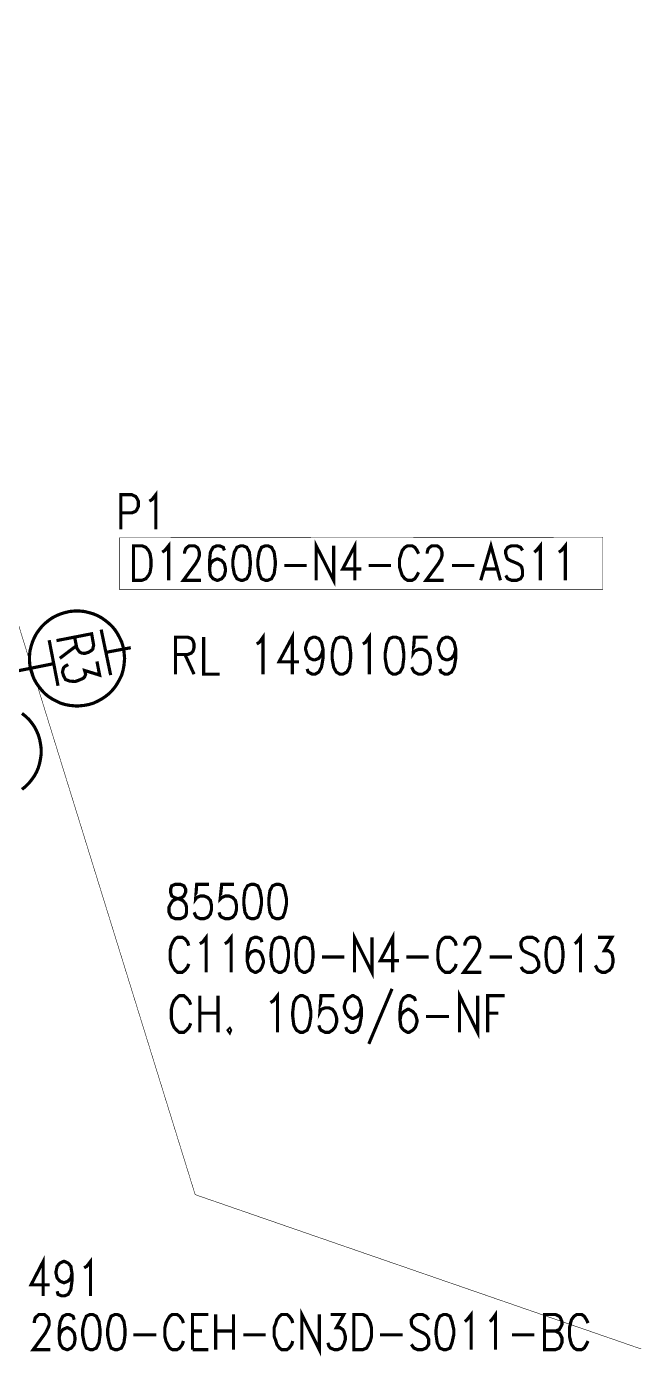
# Model space of a CAD drawing. Header units: millimetres. Extents: x 7 to 427, y 16 to 313.
# Drawn here: x 188.4 to 237.4, y 149 to 255.1 of the extents above; entities that cross this region are included whole.
import ezdxf

# ---------------------------------------------------------------- set-up
doc = ezdxf.new("R2010")
doc.units = ezdxf.units.MM
doc.layers.add('P', color=7, linetype='Continuous')

msp = doc.modelspace()

# ---------------------------------------------------------------- linework, layer by layer
at = {"layer": 'P'}
for points, const_width in [([(164.924, 281.023), (201.842, 161.89)], 0.042), ([(195.915, 214.983), (195.915, 217.734), (196.797, 217.734), (197.097, 217.593), (197.185, 217.47), (197.309, 217.223), (197.309, 216.8), (197.185, 216.535), (197.097, 216.412), (196.797, 216.288), (195.915, 216.288)], 0.254), ([(198.191, 217.223), (198.402, 217.346), (198.702, 217.734), (198.702, 214.983)], 0.254), ([(195.792, 214.295), (234.35, 214.348), (234.35, 210.185), (195.792, 210.185), (195.792, 214.295)], 0.042), ([(196.921, 210.908), (196.921, 213.66), (197.608, 213.66), (197.908, 213.536), (198.12, 213.289), (198.243, 213.025), (198.314, 212.602), (198.314, 211.967), (198.243, 211.543), (198.12, 211.296), (197.908, 211.032), (197.608, 210.908), (196.921, 210.908)], 0.254), ([(199.214, 213.148), (199.425, 213.289), (199.725, 213.66), (199.725, 210.908)], 0.254), ([(200.995, 213.025), (200.995, 213.148), (201.083, 213.413), (201.207, 213.536), (201.366, 213.66), (201.789, 213.66), (202.001, 213.536), (202.089, 213.413), (202.177, 213.148), (202.177, 212.866), (202.089, 212.602), (201.877, 212.231), (200.907, 210.908), (202.3, 210.908)], 0.254), ([(204.17, 213.289), (204.082, 213.536), (203.782, 213.66), (203.57, 213.66), (203.271, 213.536), (203.059, 213.148), (202.988, 212.478), (202.988, 211.808), (203.059, 211.296), (203.271, 211.032), (203.57, 210.908), (203.659, 210.908), (203.958, 211.032), (204.17, 211.296), (204.258, 211.667), (204.258, 211.808), (204.17, 212.231), (203.958, 212.478), (203.659, 212.602), (203.57, 212.602), (203.271, 212.478), (203.059, 212.231), (202.988, 211.808)], 0.254), ([(205.475, 213.66), (205.176, 213.536), (204.964, 213.148), (204.84, 212.478), (204.84, 212.09), (204.964, 211.42), (205.176, 211.032), (205.475, 210.908), (205.652, 210.908), (205.952, 211.032), (206.163, 211.42), (206.234, 212.09), (206.234, 212.478), (206.163, 213.148), (205.952, 213.536), (205.652, 213.66), (205.475, 213.66)], 0.254), ([(207.433, 213.66), (207.133, 213.536), (206.957, 213.148), (206.834, 212.478), (206.834, 212.09), (206.957, 211.42), (207.133, 211.032), (207.433, 210.908), (207.645, 210.908), (207.927, 211.032), (208.139, 211.42), (208.227, 212.09), (208.227, 212.478), (208.139, 213.148), (207.927, 213.536), (207.645, 213.66), (207.433, 213.66)], 0.254), ([(211.49, 210.908), (211.49, 213.66), (212.884, 210.908), (212.884, 213.66)], 0.254), ([(214.577, 210.908), (214.577, 213.66), (213.607, 211.808), (215.089, 211.808)], 0.254), ([(219.657, 213.025), (219.534, 213.289), (219.357, 213.536), (219.146, 213.66), (218.775, 213.66), (218.563, 213.536), (218.352, 213.289), (218.264, 213.025), (218.14, 212.602), (218.14, 211.967), (218.264, 211.543), (218.352, 211.296), (218.563, 211.032), (218.775, 210.908), (219.146, 210.908), (219.357, 211.032), (219.534, 211.296), (219.657, 211.543)], 0.254), ([(220.345, 213.025), (220.345, 213.148), (220.416, 213.413), (220.539, 213.536), (220.715, 213.66), (221.139, 213.66), (221.315, 213.536), (221.439, 213.413), (221.527, 213.148), (221.527, 212.866), (221.439, 212.602), (221.227, 212.231), (220.257, 210.908), (221.65, 210.908)], 0.254), ([(224.614, 210.908), (225.425, 213.66), (226.183, 210.908)], 0.254), ([(227.947, 213.289), (227.789, 213.536), (227.489, 213.66), (227.065, 213.66), (226.766, 213.536), (226.607, 213.289), (226.607, 213.025), (226.695, 212.725), (226.766, 212.602), (226.977, 212.478), (227.577, 212.231), (227.789, 212.09), (227.877, 211.967), (227.947, 211.667), (227.947, 211.296), (227.789, 211.032), (227.489, 210.908), (227.065, 210.908), (226.766, 211.032), (226.607, 211.296)], 0.254), ([(228.882, 213.148), (229.059, 213.289), (229.358, 213.66), (229.358, 210.908)], 0.254), ([(230.84, 213.148), (231.052, 213.289), (231.352, 213.66), (231.352, 210.908)], 0.254), ([(208.95, 212.09), (210.732, 212.09)], 0.254), ([(215.688, 212.09), (217.452, 212.09)], 0.254), ([(222.321, 212.09), (224.102, 212.09)], 0.254), ([(224.913, 211.808), (225.884, 211.808)], 0.254), ([(196.215, 204.664), (196.197, 204.858), (196.162, 205.246), (196.092, 205.617), (195.986, 205.969), (195.827, 206.304), (195.651, 206.64), (195.457, 206.939), (195.227, 207.222), (194.963, 207.469), (194.68, 207.698), (194.381, 207.91), (194.063, 208.086), (193.728, 208.227), (193.358, 208.333), (192.987, 208.421), (192.617, 208.456), (192.423, 208.456), (192.229, 208.456), (191.841, 208.421), (191.47, 208.333), (191.117, 208.227), (190.782, 208.086), (190.447, 207.91), (190.147, 207.698), (189.865, 207.469), (189.618, 207.222), (189.389, 206.939), (189.177, 206.64), (189.001, 206.304), (188.86, 205.969), (188.754, 205.617), (188.666, 205.246), (188.63, 204.858), (188.63, 204.664), (188.63, 204.47), (188.666, 204.1), (188.754, 203.729), (188.86, 203.359), (189.001, 203.024), (189.177, 202.706), (189.389, 202.406), (189.618, 202.124), (189.865, 201.859), (190.147, 201.63), (190.447, 201.436), (190.782, 201.26), (191.117, 201.101), (191.47, 200.995), (191.841, 200.925), (192.229, 200.889), (192.423, 200.872), (192.617, 200.889), (192.987, 200.925), (193.358, 200.995), (193.728, 201.101), (194.063, 201.26), (194.381, 201.436), (194.68, 201.63), (194.963, 201.859), (195.227, 202.124), (195.457, 202.406), (195.651, 202.706), (195.827, 203.024), (195.986, 203.359), (196.092, 203.729), (196.162, 204.1), (196.197, 204.47), (196.215, 204.664)], 0.254), ([(194.345, 206.975), (195.104, 203.341)], 0.254), ([(190.2, 206.128), (190.906, 202.494)], 0.254), ([(190.782, 206.093), (193.587, 206.64), (193.746, 205.74), (193.675, 205.405), (193.534, 205.281), (193.322, 205.158), (193.022, 205.07), (192.775, 205.105), (192.617, 205.193), (192.405, 205.493), (192.229, 206.375)], 0.254), ([(200.272, 203.412), (200.272, 206.375), (201.242, 206.375), (201.542, 206.252), (201.665, 206.093), (201.754, 205.828), (201.754, 205.528), (201.665, 205.246), (201.542, 205.105), (201.242, 204.982), (200.272, 204.982)], 0.254), ([(202.512, 206.375), (202.512, 203.412), (203.782, 203.412)], 0.254), ([(206.745, 205.828), (206.957, 205.952), (207.257, 206.375), (207.257, 203.412)], 0.254), ([(209.585, 203.412), (209.585, 206.375), (208.527, 204.399), (210.132, 204.399)], 0.254), ([(212.037, 205.405), (211.914, 204.982), (211.702, 204.682), (211.402, 204.558), (211.279, 204.558), (210.979, 204.682), (210.767, 204.982), (210.644, 205.405), (210.644, 205.528), (210.767, 205.952), (210.979, 206.252), (211.279, 206.375), (211.402, 206.375), (211.702, 206.252), (211.914, 205.952), (212.037, 205.405), (212.037, 204.682), (211.914, 203.976), (211.702, 203.588), (211.402, 203.412), (211.19, 203.412), (210.855, 203.588), (210.767, 203.835)], 0.254), ([(213.395, 206.375), (213.095, 206.252), (212.884, 205.828), (212.76, 205.105), (212.76, 204.682), (212.884, 203.976), (213.095, 203.588), (213.395, 203.412), (213.607, 203.412), (213.942, 203.588), (214.154, 203.976), (214.242, 204.682), (214.242, 205.105), (214.154, 205.828), (213.942, 206.252), (213.607, 206.375), (213.395, 206.375)], 0.254), ([(215.212, 205.828), (215.424, 205.952), (215.724, 206.375), (215.724, 203.412)], 0.254), ([(217.629, 206.375), (217.329, 206.252), (217.117, 205.828), (216.994, 205.105), (216.994, 204.682), (217.117, 203.976), (217.329, 203.588), (217.629, 203.412), (217.84, 203.412), (218.175, 203.588), (218.387, 203.976), (218.475, 204.682), (218.475, 205.105), (218.387, 205.828), (218.175, 206.252), (217.84, 206.375), (217.629, 206.375)], 0.254), ([(220.38, 206.375), (219.322, 206.375), (219.234, 205.105), (219.322, 205.246), (219.657, 205.405), (219.957, 205.405), (220.292, 205.246), (220.504, 204.982), (220.592, 204.558), (220.592, 204.258), (220.504, 203.835), (220.292, 203.588), (219.957, 203.412), (219.657, 203.412), (219.322, 203.588), (219.234, 203.712), (219.11, 203.976)], 0.254), ([(222.62, 205.405), (222.497, 204.982), (222.285, 204.682), (221.985, 204.558), (221.862, 204.558), (221.562, 204.682), (221.35, 204.982), (221.227, 205.405), (221.227, 205.528), (221.35, 205.952), (221.562, 206.252), (221.862, 206.375), (221.985, 206.375), (222.285, 206.252), (222.497, 205.952), (222.62, 205.405), (222.62, 204.682), (222.497, 203.976), (222.285, 203.588), (221.985, 203.412), (221.774, 203.412), (221.439, 203.588), (221.35, 203.835)], 0.254), ([(192.352, 205.669), (191.047, 204.682)], 0.254), ([(194.733, 205.158), (196.709, 205.528)], 0.254), ([(201.03, 204.982), (201.754, 203.412)], 0.254), ([(190.571, 204.258), (188.718, 203.888), (168.645, 199.866)], 0.254), ([(194.01, 204.435), (194.222, 203.341), (193.022, 203.712), (193.111, 203.412), (193.022, 203.2), (192.899, 203.077), (192.528, 202.918), (192.264, 202.83), (191.841, 202.865), (191.505, 202.988), (191.347, 203.288), (191.258, 203.588), (191.347, 203.923), (191.47, 204.047), (191.717, 204.188)], 0.254), ([(189.565, 197.256), (189.565, 197.45), (189.512, 197.838), (189.442, 198.208), (189.336, 198.561), (189.195, 198.896), (189.018, 199.231), (188.807, 199.531), (188.577, 199.813), (188.313, 200.06), (188.031, 200.29)], 0.254), ([(188.031, 194.222), (188.313, 194.451), (188.577, 194.716), (188.807, 194.998), (189.018, 195.298), (189.195, 195.615), (189.336, 195.95), (189.442, 196.321), (189.512, 196.691), (189.565, 197.062), (189.565, 197.256)], 0.254), ([(200.272, 186.655), (199.972, 186.531), (199.884, 186.267), (199.884, 186.02), (199.972, 185.72), (200.184, 185.596), (200.572, 185.473), (200.872, 185.349), (201.083, 185.085), (201.154, 184.838), (201.154, 184.415), (201.083, 184.15), (200.942, 184.027), (200.66, 183.903), (200.272, 183.903), (199.972, 184.027), (199.884, 184.15), (199.76, 184.415), (199.76, 184.838), (199.884, 185.085), (200.06, 185.349), (200.36, 185.473), (200.783, 185.596), (200.942, 185.72), (201.083, 186.02), (201.083, 186.267), (200.942, 186.531), (200.66, 186.655), (200.272, 186.655)], 0.254), ([(202.935, 186.655), (201.965, 186.655), (201.877, 185.473), (201.965, 185.596), (202.265, 185.72), (202.547, 185.72), (202.847, 185.596), (203.059, 185.349), (203.147, 184.961), (203.147, 184.662), (203.059, 184.291), (202.847, 184.027), (202.547, 183.903), (202.265, 183.903), (201.965, 184.027), (201.877, 184.15), (201.754, 184.415)], 0.254), ([(204.929, 186.655), (203.958, 186.655), (203.835, 185.473), (203.958, 185.596), (204.258, 185.72), (204.541, 185.72), (204.84, 185.596), (205.052, 185.349), (205.14, 184.961), (205.14, 184.662), (205.052, 184.291), (204.84, 184.027), (204.541, 183.903), (204.258, 183.903), (203.958, 184.027), (203.835, 184.15), (203.747, 184.415)], 0.254), ([(206.322, 186.655), (206.022, 186.531), (205.811, 186.143), (205.722, 185.473), (205.722, 185.085), (205.811, 184.415), (206.022, 184.027), (206.322, 183.903), (206.534, 183.903), (206.834, 184.027), (207.01, 184.415), (207.133, 185.085), (207.133, 185.473), (207.01, 186.143), (206.834, 186.531), (206.534, 186.655), (206.322, 186.655)], 0.254), ([(208.315, 186.655), (208.015, 186.531), (207.804, 186.143), (207.716, 185.473), (207.716, 185.085), (207.804, 184.415), (208.015, 184.027), (208.315, 183.903), (208.527, 183.903), (208.827, 184.027), (208.986, 184.415), (209.127, 185.085), (209.127, 185.473), (208.986, 186.143), (208.827, 186.531), (208.527, 186.655), (208.315, 186.655)], 0.254), ([(201.33, 181.751), (201.242, 182.033), (201.03, 182.298), (200.819, 182.421), (200.431, 182.421), (200.237, 182.298), (200.06, 182.033), (199.937, 181.751), (199.849, 181.363), (199.849, 180.693), (199.937, 180.305), (200.06, 180.058), (200.237, 179.793), (200.431, 179.634), (200.819, 179.634), (201.03, 179.793), (201.242, 180.058), (201.33, 180.305)], 0.254), ([(202.212, 181.91), (202.424, 182.033), (202.724, 182.421), (202.724, 179.634)], 0.254), ([(204.205, 181.91), (204.417, 182.033), (204.717, 182.421), (204.717, 179.634)], 0.254), ([(207.169, 182.033), (207.081, 182.298), (206.781, 182.421), (206.587, 182.421), (206.287, 182.298), (206.11, 181.91), (205.987, 181.24), (205.987, 180.552), (206.11, 180.058), (206.287, 179.793), (206.587, 179.634), (206.71, 179.634), (207.01, 179.793), (207.169, 180.058), (207.292, 180.428), (207.292, 180.552), (207.169, 180.975), (207.01, 181.24), (206.71, 181.363), (206.587, 181.363), (206.287, 181.24), (206.11, 180.975), (205.987, 180.552)], 0.254), ([(208.492, 182.421), (208.192, 182.298), (207.98, 181.91), (207.892, 181.24), (207.892, 180.852), (207.98, 180.181), (208.192, 179.793), (208.492, 179.634), (208.703, 179.634), (208.986, 179.793), (209.162, 180.181), (209.285, 180.852), (209.285, 181.24), (209.162, 181.91), (208.986, 182.298), (208.703, 182.421), (208.492, 182.421)], 0.254), ([(210.467, 182.421), (210.185, 182.298), (209.956, 181.91), (209.885, 181.24), (209.885, 180.852), (209.956, 180.181), (210.185, 179.793), (210.467, 179.634), (210.644, 179.634), (210.943, 179.793), (211.155, 180.181), (211.243, 180.852), (211.243, 181.24), (211.155, 181.91), (210.943, 182.298), (210.644, 182.421), (210.467, 182.421)], 0.254), ([(214.542, 179.634), (214.542, 182.421), (215.935, 179.634), (215.935, 182.421)], 0.254), ([(217.593, 179.634), (217.593, 182.421), (216.606, 180.552), (218.087, 180.552)], 0.254), ([(222.656, 181.751), (222.585, 182.033), (222.373, 182.298), (222.162, 182.421), (221.774, 182.421), (221.562, 182.298), (221.35, 182.033), (221.262, 181.751), (221.192, 181.363), (221.192, 180.693), (221.262, 180.305), (221.35, 180.058), (221.562, 179.793), (221.774, 179.634), (222.162, 179.634), (222.373, 179.793), (222.585, 180.058), (222.656, 180.305)], 0.254), ([(223.344, 181.751), (223.344, 181.91), (223.467, 182.174), (223.555, 182.298), (223.767, 182.421), (224.155, 182.421), (224.367, 182.298), (224.437, 182.174), (224.525, 181.91), (224.525, 181.61), (224.437, 181.363), (224.226, 180.975), (223.255, 179.634), (224.649, 179.634)], 0.254), ([(229.235, 182.033), (229.006, 182.298), (228.723, 182.421), (228.3, 182.421), (228, 182.298), (227.824, 182.033), (227.824, 181.751), (227.912, 181.487), (228, 181.363), (228.212, 181.24), (228.812, 180.975), (229.006, 180.852), (229.094, 180.693), (229.235, 180.428), (229.235, 180.058), (229.006, 179.793), (228.723, 179.634), (228.3, 179.634), (228, 179.793), (227.824, 180.058)], 0.254), ([(230.417, 182.421), (230.117, 182.298), (229.905, 181.91), (229.817, 181.24), (229.817, 180.852), (229.905, 180.181), (230.117, 179.793), (230.417, 179.634), (230.576, 179.634), (230.875, 179.793), (231.087, 180.181), (231.175, 180.852), (231.175, 181.24), (231.087, 181.91), (230.875, 182.298), (230.576, 182.421), (230.417, 182.421)], 0.254), ([(232.11, 181.91), (232.269, 182.033), (232.569, 182.421), (232.569, 179.634)], 0.254), ([(233.962, 182.421), (235.073, 182.421), (234.474, 181.363), (234.774, 181.363), (234.95, 181.24), (235.073, 181.116), (235.162, 180.693), (235.162, 180.428), (235.073, 180.058), (234.862, 179.793), (234.562, 179.634), (234.262, 179.634), (233.962, 179.793), (233.892, 179.917), (233.751, 180.181)], 0.254), ([(211.949, 180.852), (213.73, 180.852)], 0.254), ([(218.687, 180.852), (220.468, 180.852)], 0.254), ([(225.337, 180.852), (227.118, 180.852)], 0.254), ([(217.54, 178.312), (215.688, 173.919)], 0.254), ([(222.92, 174.837), (222.92, 177.765), (224.367, 174.837), (224.367, 177.765)], 0.254), ([(201.489, 177.042), (201.366, 177.341), (201.154, 177.588), (200.942, 177.765), (200.572, 177.765), (200.36, 177.588), (200.148, 177.341), (200.025, 177.042), (199.937, 176.671), (199.937, 175.948), (200.025, 175.56), (200.148, 175.26), (200.36, 175.013), (200.572, 174.837), (200.942, 174.837), (201.154, 175.013), (201.366, 175.26), (201.489, 175.56)], 0.254), ([(202.212, 177.765), (202.212, 174.837)], 0.254), ([(203.659, 177.765), (203.659, 174.837)], 0.254), ([(207.839, 177.218), (208.068, 177.341), (208.403, 177.765), (208.403, 174.837)], 0.254), ([(210.22, 177.765), (209.92, 177.588), (209.709, 177.218), (209.621, 176.495), (209.621, 176.107), (209.709, 175.401), (209.92, 175.013), (210.22, 174.837), (210.432, 174.837), (210.767, 175.013), (210.943, 175.401), (211.067, 176.107), (211.067, 176.495), (210.943, 177.218), (210.767, 177.588), (210.432, 177.765), (210.22, 177.765)], 0.254), ([(212.937, 177.765), (211.878, 177.765), (211.79, 176.495), (211.878, 176.671), (212.213, 176.795), (212.513, 176.795), (212.796, 176.671), (213.007, 176.371), (213.131, 175.948), (213.131, 175.683), (213.007, 175.26), (212.796, 175.013), (212.513, 174.837), (212.213, 174.837), (211.878, 175.013), (211.79, 175.137), (211.702, 175.401)], 0.254), ([(215.089, 176.795), (214.965, 176.371), (214.789, 176.107), (214.454, 175.948), (214.365, 175.948), (214.066, 176.107), (213.854, 176.371), (213.73, 176.795), (213.73, 176.918), (213.854, 177.341), (214.066, 177.588), (214.365, 177.765), (214.454, 177.765), (214.789, 177.588), (214.965, 177.341), (215.089, 176.795), (215.089, 176.107), (214.965, 175.401), (214.789, 175.013), (214.454, 174.837), (214.242, 174.837), (213.942, 175.013), (213.854, 175.26)], 0.254), ([(219.41, 177.341), (219.322, 177.588), (218.987, 177.765), (218.775, 177.765), (218.475, 177.588), (218.264, 177.218), (218.175, 176.495), (218.175, 175.824), (218.264, 175.26), (218.475, 175.013), (218.775, 174.837), (218.899, 174.837), (219.198, 175.013), (219.41, 175.26), (219.534, 175.683), (219.534, 175.824), (219.41, 176.248), (219.198, 176.495), (218.899, 176.671), (218.775, 176.671), (218.475, 176.495), (218.264, 176.248), (218.175, 175.824)], 0.254), ([(225.16, 174.837), (225.16, 177.765), (226.519, 177.765)], 0.254), ([(202.212, 176.371), (203.659, 176.371)], 0.254), ([(220.257, 176.107), (222.074, 176.107)], 0.254), ([(225.16, 176.371), (226.007, 176.371)], 0.254), ([(204.593, 175.137), (204.47, 175.013), (204.593, 174.837), (204.664, 175.013), (204.593, 175.137)], 0.254), ([(201.842, 161.89), (237.402, 149.578)], 0.042), ([(189.724, 153.811), (189.724, 156.563), (188.754, 154.693), (190.235, 154.693)], 0.254), ([(192.017, 155.628), (191.929, 155.24), (191.717, 154.993), (191.417, 154.869), (191.347, 154.869), (191.047, 154.993), (190.835, 155.24), (190.747, 155.628), (190.747, 155.751), (190.835, 156.175), (191.047, 156.422), (191.347, 156.563), (191.417, 156.563), (191.717, 156.422), (191.929, 156.175), (192.017, 155.628), (192.017, 154.993), (191.929, 154.305), (191.717, 153.935), (191.417, 153.811), (191.206, 153.811), (190.906, 153.935), (190.835, 154.182)], 0.254), ([(192.987, 156.051), (193.199, 156.175), (193.499, 156.563), (193.499, 153.811)], 0.254), ([(210.344, 149.525), (210.344, 152.329), (211.737, 149.525), (211.737, 152.329)], 0.254), ([(189.018, 151.642), (189.018, 151.765), (189.089, 152.065), (189.23, 152.188), (189.389, 152.329), (189.812, 152.329), (189.988, 152.188), (190.112, 152.065), (190.2, 151.765), (190.2, 151.518), (190.112, 151.271), (189.9, 150.848), (188.93, 149.525), (190.288, 149.525)], 0.254), ([(192.193, 151.906), (192.105, 152.188), (191.805, 152.329), (191.594, 152.329), (191.294, 152.188), (191.082, 151.765), (190.994, 151.13), (190.994, 150.46), (191.082, 149.948), (191.294, 149.648), (191.594, 149.525), (191.682, 149.525), (191.964, 149.648), (192.193, 149.948), (192.264, 150.336), (192.264, 150.46), (192.193, 150.848), (191.964, 151.13), (191.682, 151.271), (191.594, 151.271), (191.294, 151.13), (191.082, 150.848), (190.994, 150.46)], 0.254), ([(193.463, 152.329), (193.163, 152.188), (192.987, 151.765), (192.864, 151.13), (192.864, 150.707), (192.987, 150.072), (193.163, 149.648), (193.463, 149.525), (193.675, 149.525), (193.957, 149.648), (194.169, 150.072), (194.257, 150.707), (194.257, 151.13), (194.169, 151.765), (193.957, 152.188), (193.675, 152.329), (193.463, 152.329)], 0.254), ([(195.439, 152.329), (195.139, 152.188), (194.98, 151.765), (194.857, 151.13), (194.857, 150.707), (194.98, 150.072), (195.139, 149.648), (195.439, 149.525), (195.651, 149.525), (195.95, 149.648), (196.162, 150.072), (196.25, 150.707), (196.25, 151.13), (196.162, 151.765), (195.95, 152.188), (195.651, 152.329), (195.439, 152.329)], 0.254), ([(200.907, 151.642), (200.819, 151.906), (200.607, 152.188), (200.395, 152.329), (200.025, 152.329), (199.813, 152.188), (199.637, 151.906), (199.513, 151.642), (199.425, 151.271), (199.425, 150.583), (199.513, 150.213), (199.637, 149.948), (199.813, 149.648), (200.025, 149.525), (200.395, 149.525), (200.607, 149.648), (200.819, 149.948), (200.907, 150.213)], 0.254), ([(201.63, 149.525), (201.63, 152.329), (202.9, 152.329)], 0.254), ([(203.482, 152.329), (203.482, 149.525)], 0.254), ([(204.893, 152.329), (204.893, 149.525)], 0.254), ([(209.621, 151.642), (209.55, 151.906), (209.338, 152.188), (209.162, 152.329), (208.739, 152.329), (208.562, 152.188), (208.351, 151.906), (208.28, 151.642), (208.139, 151.271), (208.139, 150.583), (208.28, 150.213), (208.351, 149.948), (208.562, 149.648), (208.739, 149.525), (209.162, 149.525), (209.338, 149.648), (209.55, 149.948), (209.621, 150.213)], 0.254), ([(212.637, 152.329), (213.695, 152.329), (213.095, 151.271), (213.395, 151.271), (213.607, 151.13), (213.695, 151.007), (213.819, 150.583), (213.819, 150.336), (213.695, 149.948), (213.519, 149.648), (213.219, 149.525), (212.937, 149.525), (212.637, 149.648), (212.513, 149.789), (212.425, 150.072)], 0.254), ([(214.489, 149.525), (214.489, 152.329), (215.212, 152.329), (215.512, 152.188), (215.688, 151.906), (215.812, 151.642), (215.9, 151.271), (215.9, 150.583), (215.812, 150.213), (215.688, 149.948), (215.512, 149.648), (215.212, 149.525), (214.489, 149.525)], 0.254), ([(220.468, 151.906), (220.257, 152.188), (219.957, 152.329), (219.569, 152.329), (219.287, 152.188), (219.075, 151.906), (219.075, 151.642), (219.146, 151.395), (219.287, 151.271), (219.445, 151.13), (220.045, 150.848), (220.257, 150.707), (220.345, 150.583), (220.468, 150.336), (220.468, 149.948), (220.257, 149.648), (219.957, 149.525), (219.569, 149.525), (219.287, 149.648), (219.075, 149.948)], 0.254), ([(221.65, 152.329), (221.35, 152.188), (221.139, 151.765), (221.051, 151.13), (221.051, 150.707), (221.139, 150.072), (221.35, 149.648), (221.65, 149.525), (221.862, 149.525), (222.162, 149.648), (222.321, 150.072), (222.462, 150.707), (222.462, 151.13), (222.321, 151.765), (222.162, 152.188), (221.862, 152.329), (221.65, 152.329)], 0.254), ([(223.344, 151.765), (223.52, 151.906), (223.855, 152.329), (223.855, 149.525)], 0.254), ([(225.337, 151.765), (225.496, 151.906), (225.795, 152.329), (225.795, 149.525)], 0.254), ([(230.576, 151.007), (230.875, 150.848), (230.964, 150.707), (231.087, 150.46), (231.087, 150.072), (230.964, 149.789), (230.875, 149.648), (230.576, 149.525), (229.694, 149.525), (229.694, 152.329), (230.576, 152.329), (230.875, 152.188), (230.964, 152.065), (231.087, 151.765), (231.087, 151.518), (230.964, 151.271), (230.875, 151.13), (230.576, 151.007), (229.694, 151.007)], 0.254), ([(233.168, 151.642), (233.045, 151.906), (232.869, 152.188), (232.657, 152.329), (232.269, 152.329), (232.057, 152.188), (231.846, 151.906), (231.775, 151.642), (231.687, 151.271), (231.687, 150.583), (231.775, 150.213), (231.846, 149.948), (232.057, 149.648), (232.269, 149.525), (232.657, 149.525), (232.869, 149.648), (233.045, 149.948), (233.168, 150.213)], 0.254), ([(196.921, 150.707), (198.755, 150.707)], 0.254), ([(201.63, 151.007), (202.389, 151.007)], 0.254), ([(203.482, 151.007), (204.893, 151.007)], 0.254), ([(205.687, 150.707), (207.469, 150.707)], 0.254), ([(216.57, 150.707), (218.387, 150.707)], 0.254), ([(227.118, 150.707), (228.882, 150.707)], 0.254), ([(201.63, 149.525), (202.9, 149.525)], 0.254)]:
    msp.add_lwpolyline(points, dxfattribs=dict(at, const_width=const_width))

doc.saveas('drawing.dxf')
